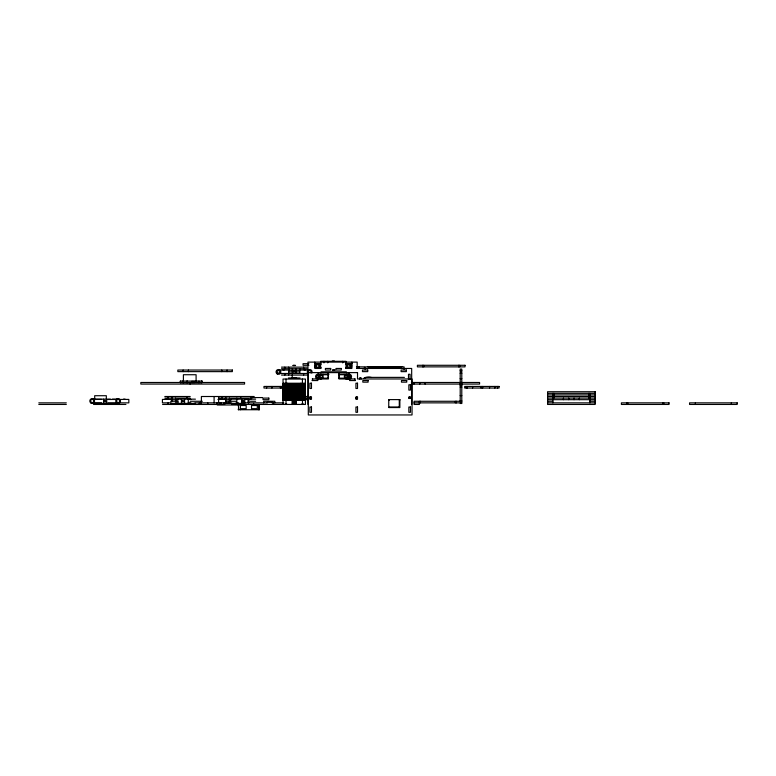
<?xml version="1.0" encoding="UTF-8"?>
<svg xmlns="http://www.w3.org/2000/svg" width="776" height="776" viewBox="0 0 776 776"><rect width="100%" height="100%" fill="white"/><g stroke="black" fill="none" stroke-linecap="round" stroke-linejoin="round"><path stroke-width="1.16" d="M359.54 378.979L360.336 378.193L361.131 378.979M293.512 401.337L292.998 400.92M303.086 404.16L302.582 404.441L302.417 400.212M293.959 402.356L293.551 401.842M366.136 377.485L363.643 378.513A10.321 10.321 0 0 1 371.481 377.485M294.909 402.346L295.035 401.852L294.676 402.21M332.283 361.044L334.407 361.044M320.643 361.315L346.048 361.315M308.867 363.692L303.047 363.692L303.047 365.283L308.867 365.283M314.823 363.692L320.886 363.692M345.786 363.692L352.323 363.692M319.043 364.225L321.177 364.225M345.524 364.225L346.726 364.225M293.163 365.283L295.278 365.283M350.219 365.283L351.868 365.283M292.892 365.545L295.54 365.545M314.823 366.873L316.472 366.873M350.219 366.873L351.868 366.873M356.426 366.873L364.361 366.873L364.361 368.454M281.513 367.135L306.918 367.135M318.461 367.659L321.177 367.659M345.524 367.659L348.23 367.659M320.886 368.454L314.823 368.454L314.823 362.111M345.786 368.454L351.868 368.454L351.868 362.111M356.601 368.454L411.678 368.454L411.678 404.451M281.513 368.726L306.918 368.726M282.842 369.783L284.423 369.783M304.008 369.783L305.599 369.783M279.137 370.045L289.07 370.045M299.361 370.045L309.304 370.045M332.652 369.968L334.766 369.968M332.38 370.23L335.028 370.23M288.662 370.307L299.779 370.307M460.197 370.666L461.788 370.666M321.002 371.82L346.406 371.82M288.662 371.898L299.779 371.898M460.197 373.314L461.788 373.314M279.137 373.489L308.518 373.489M318.228 374.197L328.946 374.197M338.472 374.197L349.19 374.197M322.331 374.469L323.912 374.469M343.496 374.469L345.087 374.469M318.626 374.73L328.597 374.73M338.821 374.73L348.793 374.73M281.513 375.07L306.918 375.07M318.354 377.378L318.878 377.378M365.457 377.378L404.412 377.378M288.4 377.98L300.04 377.98M291.834 378.116L296.597 378.116M318.626 378.174L319.402 378.174M320.333 378.174L328.558 378.174M338.491 378.174L347.085 378.174M460.197 378.61L461.788 378.61M312.272 378.96L328.413 378.96L328.413 372.616M355.136 378.96L338.996 378.96L338.996 372.616M312.01 380.55L317.83 380.55L317.83 378.96M355.408 380.55L349.588 380.55L349.588 378.96M411.416 382.481L479.597 382.481L479.597 384.071L411.416 384.071M283.027 383.276L305.414 383.276M283.027 383.538L305.414 383.538M283.027 383.81L305.414 383.81M283.027 384.071L305.414 384.071M283.027 384.333L305.414 384.333M283.027 384.595L305.414 384.595M283.027 384.867L305.414 384.867M283.027 385.129L305.414 385.129M283.027 385.391L305.414 385.391M460.197 385.488L461.788 385.488M283.027 385.662L305.414 385.662M283.027 385.924L305.414 385.924M283.027 386.186L305.414 386.186M282.648 386.448L263.966 386.448L263.966 388.039L282.648 388.039M283.027 386.448L305.414 386.448M283.027 386.72L305.414 386.72M283.027 386.981L305.414 386.981M460.197 387.079L461.788 387.079M283.027 387.243L305.414 387.243M283.027 387.515L305.414 387.515M283.027 387.777L305.414 387.777M283.027 388.039L305.414 388.039M283.027 388.301L305.414 388.301M283.027 388.572L305.414 388.572M283.027 388.834L305.414 388.834M283.027 389.096L305.414 389.096M283.027 389.358L305.414 389.358M283.027 389.63L305.414 389.63M283.027 389.891L305.414 389.891M283.027 390.153L305.414 390.153M283.027 390.425L305.414 390.425M283.027 390.687L305.414 390.687M283.027 390.949L305.414 390.949M283.027 391.211L305.414 391.211M283.027 391.482L305.414 391.482M283.027 391.744L305.414 391.744M283.027 392.006L305.414 392.006M283.027 392.278L305.414 392.278M283.027 392.54L305.414 392.54M283.027 392.801L305.414 392.801M283.027 393.063L305.414 393.063M283.027 393.335L305.414 393.335M547.575 393.335L595.202 393.335M283.027 393.597L305.414 393.597M283.027 393.859L305.414 393.859M283.027 394.13L305.414 394.13M283.027 394.392L305.414 394.392M283.027 394.654L305.414 394.654M283.027 394.916L305.414 394.916M547.575 394.916L595.202 394.916M283.027 395.188L305.414 395.188M283.027 395.45L305.414 395.45M460.197 395.547L461.788 395.547M283.027 395.712L305.414 395.712M283.027 395.973L305.414 395.973M283.027 396.245L305.414 396.245M164.803 396.507L190.207 396.507M254.218 396.507L201.391 396.507L201.391 404.451M283.027 396.507L308.8 396.507M547.575 396.507L595.202 396.507M283.027 396.769L305.414 396.769M283.027 397.04L305.414 397.04M283.027 397.302L305.414 397.302M251.802 397.564L262.385 397.564M283.027 397.564L305.414 397.564M283.027 397.826L305.414 397.826M164.803 398.098L190.207 398.098M218.589 398.098L250.89 398.098L250.89 396.507M251.308 398.098L251.89 398.098M283.027 398.098L308.8 398.098M547.575 398.098L595.202 398.098M283.027 398.36L305.414 398.36M311.477 398.544L309.886 398.544L309.886 396.953L311.477 396.953L311.477 399.233L309.886 399.233M355.932 398.544L357.523 398.544L357.523 396.953L355.932 396.953L355.932 399.233L357.523 399.233M283.027 398.621L305.414 398.621M283.027 398.893L305.414 398.893M92.732 399.155L110.464 399.155M112.316 399.155L117.603 399.155M123.529 399.155L125.12 399.155M166.122 399.155L167.713 399.155M177.704 399.155L188.888 399.155M190.139 399.155L195.436 399.155M219.918 399.155L221.499 399.155M230.763 399.155L236.059 399.155M237.912 399.155L248.495 399.155M250.347 399.155L255.644 399.155M283.027 399.155L305.414 399.155M91.675 399.417L101.608 399.417M108.077 399.495L128.826 399.417L128.826 402.86L119.038 402.86M172.359 399.417L162.426 399.417L162.426 402.86L171.156 402.86M188.267 399.417L190.886 399.417M217.911 399.417L226.146 399.417M236.438 399.417L237.64 399.417M247.864 399.417L250.774 399.417M283.027 399.417L305.414 399.417M171.952 399.679L178.431 399.679M225.738 399.679L231.296 399.679M283.027 399.679L305.414 399.679M308.693 399.679L305.919 399.679L305.919 398.098M547.575 399.679L595.202 399.679M283.027 399.95L305.414 399.95M388.747 400.135L389.329 400.135M399.863 400.135L399.281 400.135L399.281 407.545M283.027 400.212L305.414 400.212M460.197 400.833L461.788 400.833M170.555 401.27L178.431 401.27M190.139 401.27L202.332 401.27M225.738 401.27L236.059 401.27M250.347 401.27L255.644 401.27M461.71 401.27L414.083 401.27L414.083 404.451L419.37 404.451L419.37 401.27M547.575 401.27L552.861 401.27M589.905 401.27L595.202 401.27M267.128 402.327L272.415 402.327M38.8 402.86L66.319 402.86M91.869 402.86L101.608 402.86M175.395 402.86L178.431 402.86M188.277 402.86L190.886 402.86M194.854 402.86L231.296 402.86M236.079 402.86L238.368 402.86M241.889 402.86L267.4 402.86M272.007 402.86L283.774 402.86M414.083 402.86L461.71 402.86M547.575 402.86L595.202 402.86M108.077 402.938L118.747 402.938M92.732 403.384L117.603 403.384M170.555 403.384L195.436 403.384M224.739 403.384L242.044 403.384M460.197 403.481L461.788 403.481L461.788 369.085L460.197 369.085L460.197 401.89M285.219 404.18L286.81 404.18L286.121 404.112M303.212 404.18L301.631 404.18L302.31 404.112M291.834 404.315L296.597 404.315M38.8 404.451L66.319 404.451M93.527 404.451L125.916 404.451M162.582 404.451L224.691 404.451L224.642 402.86M231.558 404.451L305.414 404.441L305.414 379.047L283.027 379.047L283.027 404.441M217.241 404.975L240.531 404.975M399.281 407.012L389.329 407.012L389.329 407.545M238.668 408.68L238.271 404.451M240.385 408.68L246.186 408.68L246.186 405.509L240.385 405.509L240.385 409.738M259.048 408.68L259.446 405.509L259.048 409.738M238.29 409.738L259.426 409.738M285.345 404.16L285.907 404.112M731.38 402.86L731.38 404.451M695.393 402.86L695.393 404.451M663.742 402.86L663.742 404.451M662.685 402.86L662.685 404.451M627.755 402.86L627.755 404.451M626.698 402.86L626.698 404.451M589.905 393.335L589.905 402.86M588.848 393.335L588.848 398.098M579.323 398.098L579.323 399.679M574.036 398.098L574.036 399.679M568.74 398.098L568.74 399.679M563.444 398.098L563.444 399.679M553.918 393.335L553.918 398.098M552.861 393.335L552.861 402.86M497.503 386.448L497.503 388.039M494.855 386.448L494.855 388.039M489.559 386.448L489.559 388.039M482.682 386.448L482.682 388.039M481.091 386.448L481.091 388.039M472.623 386.448L472.623 388.039M467.336 386.448L467.336 388.039M466.279 386.448L466.279 388.039M459.741 365.283L459.741 366.873M458.684 365.283L458.684 366.873M456.414 401.27L456.414 402.86M455.357 401.27L455.357 402.86M425.093 382.481L425.093 384.071M423.754 365.283L423.754 366.873M422.697 365.283L422.697 366.873M420.427 401.27L420.427 402.86M419.797 382.481L419.797 384.071M413.977 382.481L413.977 384.071M410.446 398.544L410.446 396.953L408.855 396.953L408.855 398.544M410.087 379.571L410.087 374.274L408.496 374.274L408.496 379.571M404.053 369.25L404.053 366.873L365.098 366.873L365.098 369.25M401.978 366.873L367.921 366.873M359.075 366.873L359.075 368.454M358.008 366.873L358.008 368.454M357.164 368.454L357.164 362.111L307.946 362.111L307.946 369.366M354.875 378.96L354.875 380.55M350.81 363.692L350.81 368.454M349.055 372.616L349.055 378.96M346.048 362.111L346.048 368.454M342.72 361.315L342.72 362.896M339.267 373.401L339.267 378.174M328.151 373.401L328.151 378.174M327.792 361.315L327.792 362.896M323.97 361.315L323.97 362.896M320.643 362.111L320.643 368.454M318.354 372.616L318.354 378.96M315.88 363.692L315.88 365.283M315.88 366.873L315.88 368.454M312.534 378.96L312.534 380.55M308.344 363.692L308.344 365.283M307.946 374.207L307.946 404.451M303.591 367.135L303.591 368.726M303.591 373.489L303.591 375.07M302.417 379.047L302.417 383.276M300.836 383.276L300.836 400.212M299.779 368.726L299.779 373.489M296.335 400.212L296.335 403.384L292.096 403.384L292.096 400.212M296.073 368.726L296.073 373.489M295.016 370.307L295.016 371.898M293.425 370.307L293.425 371.898M292.368 368.726L292.368 373.489M292.242 374.808L292.242 377.98M288.662 367.135L288.662 375.07M287.605 383.276L287.605 400.212M286.014 379.047L286.014 383.276M286.014 400.212L286.014 404.441M284.84 367.135L284.84 368.726M284.84 373.489L284.84 375.07M281.96 386.448L281.96 388.039M280.379 386.448L280.379 388.039M274.811 402.86L274.811 401.27L263.695 401.27L263.695 402.86M273.278 402.86L273.278 404.451M271.91 386.448L271.91 388.039M266.614 386.448L266.614 388.039M258.825 404.451L258.893 409.738M253.626 403.384L253.626 404.451M244.779 399.155L244.779 403.384M243.208 403.384L243.208 404.451M241.627 399.155L241.627 403.384M240.667 396.507L240.667 398.098M238.397 408.68L238.397 409.738M236.855 398.098L236.855 402.86M232.781 403.384L232.781 404.451M230.501 399.679L230.501 401.27M229.444 398.098L229.444 402.86M227.058 370.045L227.058 371.636M225.738 396.507L225.738 402.86M224.119 402.86L224.119 404.451M221.917 396.507L221.917 398.098M221.761 370.045L221.761 371.636M221.47 402.86L221.47 404.451M220.103 402.86L220.103 404.451M219.579 402.86L219.579 404.451M218.628 396.507L218.628 402.86M216.931 402.86L216.931 404.451M214.098 396.507L214.098 402.86M207.745 402.86L207.745 404.451M201.576 381.084L201.576 382.665M200.392 402.86L200.392 404.451M199.869 402.86L199.869 404.451M199.451 402.86L199.451 404.451M199.374 402.86L199.383 404.451M198.928 381.084L198.928 382.665M196.095 381.084L196.095 374.73L183.398 374.73L183.398 381.084M193.99 381.084L193.99 382.665M193.418 403.384L193.418 404.451M192.099 381.084L192.099 382.665M190.052 382.481L190.052 384.071M188.422 370.045L188.422 371.636M188.287 399.155L188.287 403.384M187.181 381.084L187.181 382.665M186.977 381.084L186.977 382.665M186.88 396.507L186.88 398.098M184.572 399.155L184.572 403.384M183.126 370.045L183.126 371.636M183.272 381.084L183.272 382.665M183.068 381.084L183.068 382.665M183 403.384L183 404.451M181.419 399.155L181.419 403.384M180.371 381.084L180.371 382.665M176.715 399.679L176.715 401.27M175.657 398.098L175.657 401.27M172.573 403.384L172.573 404.451M171.952 396.507L171.952 401.27M168.13 396.507L168.13 398.098M168.13 402.86L168.13 404.451M115.585 403.384L115.585 404.451M106.739 399.155L106.739 403.384M106.331 399.155L106.331 395.712L94.691 395.712L94.691 399.155M105.167 403.384L105.167 404.451M103.596 399.155L103.596 403.384M94.75 403.384L94.75 404.451M359.676 377.834A1.319 1.319 0 0 1 361.276 378.048M224.565 399.204A2.386 2.386 0 0 1 226.369 398.971M308.489 373.964A2.386 2.386 0 0 1 307.626 370.705A2.386 2.386 0 0 1 310.875 369.832A2.386 2.386 0 0 1 311.748 373.091M308.751 372.829A1.319 1.319 0 0 1 308.751 370.957A1.319 1.319 0 0 1 310.623 370.957A1.319 1.319 0 0 1 310.623 372.829M245.565 399.204A2.386 2.386 0 0 1 248.446 402.957M247.903 400.61A1.319 1.319 0 0 1 247.903 401.929M104.401 401.066C105.371 404.102 106.758 398.922 104.401 401.066M182.234 401.066C183.204 404.102 184.591 398.922 182.234 401.066M242.432 401.066C243.412 404.102 244.799 398.922 242.432 401.066M293.988 401.182L294.754 401.386L293.988 401.182M294.521 401.978L295.287 402.181L294.56 401.881M309.915 397.545C310.885 400.581 312.272 395.411 309.915 397.545M355.961 397.545C356.931 400.581 358.318 395.411 355.961 397.545M408.884 397.545C409.854 400.581 411.241 395.411 408.884 397.545M465.028 365.283L417.401 365.283L417.401 366.873L465.028 366.873L465.028 365.283M330.702 368.454L325.406 368.454L325.406 370.045L330.702 370.045L330.702 368.454M341.285 368.454L335.989 368.454L335.989 370.045L341.285 370.045L341.285 368.454M232.344 370.045L177.84 370.045L177.84 371.636L232.344 371.636L232.344 370.045M367.746 370.045L362.46 370.045L362.46 371.636L367.746 371.636L367.746 370.045M406.381 370.045L401.095 370.045L401.095 371.636L406.381 371.636L406.381 370.045M357.523 372.616L308.305 372.616L308.305 414.956L412.037 414.956L412.037 378.96L357.523 378.96L357.523 372.616M368.105 380.55L362.819 380.55L362.819 382.141L368.105 382.141L368.105 380.55M406.74 380.55L401.454 380.55L401.454 382.141L406.74 382.141L406.74 380.55M202.109 381.084L180.362 381.084L180.362 382.665L202.109 382.665L202.109 381.084M244.566 382.481L140.834 382.481L140.834 384.071L244.566 384.071L244.566 382.481M311.477 383.199L309.886 383.199L309.886 388.485L311.477 388.485L311.477 383.199M357.523 383.199L355.932 383.199L355.932 388.485L357.523 388.485L357.523 383.199M410.446 384.789L408.855 384.789L408.855 390.076L410.446 390.076L410.446 384.789M499.084 386.448L464.688 386.448L464.688 388.039L499.084 388.039L499.084 386.448M595.202 391.744L547.575 391.744L547.575 404.451L595.202 404.451L595.202 391.744M268.845 398.098L263.025 398.098L263.025 399.679L268.845 399.679L268.845 398.098M399.863 399.601L388.747 399.601L388.747 407.545L399.863 407.545L399.863 399.601M295.801 400.746L292.63 400.746L292.63 402.86L295.801 402.86L295.801 400.746M669.038 402.86L621.401 402.86L621.401 404.451L669.038 404.451L669.038 402.86M737.2 402.86L689.563 402.86L689.563 404.451L737.2 404.451L737.2 402.86M257.322 405.509L251.531 405.509L251.531 408.68L257.322 408.68L257.322 405.509M311.477 407.012L309.886 407.012L309.886 412.308L311.477 412.308L311.477 407.012M357.523 407.012L355.932 407.012L355.932 412.308L357.523 412.308L357.523 407.012M410.446 407.012L408.855 407.012L408.855 412.308L410.446 412.308L410.446 407.012M347.619 368.134A2.386 2.386 0 0 0 351.198 366.078A2.386 2.386 0 0 0 347.619 364.012A2.386 2.386 0 0 0 347.619 368.134M348.152 367.223A1.319 1.319 0 0 0 350.141 366.078A1.319 1.319 0 0 0 348.152 364.933A1.319 1.319 0 0 0 348.152 367.223M316.928 367.223A1.319 1.319 0 0 0 318.907 366.078A1.319 1.319 0 0 0 316.928 364.933A1.319 1.319 0 0 0 316.928 367.223M315.9 367.756A2.386 2.386 0 0 0 319.887 366.689A2.386 2.386 0 0 0 316.967 363.779A2.386 2.386 0 0 0 315.9 367.756M277.798 373.043A1.319 1.319 0 0 0 279.777 371.898A1.319 1.319 0 0 0 277.798 370.753A1.319 1.319 0 0 0 277.798 373.043M277.265 373.964A2.386 2.386 0 0 0 280.844 371.898A2.386 2.386 0 0 0 277.265 369.832A2.386 2.386 0 0 0 277.265 373.964M347.978 378.639A2.386 2.386 0 0 0 351.557 376.583A2.386 2.386 0 0 0 347.978 374.517A2.386 2.386 0 0 0 347.978 378.639M348.511 377.728A1.319 1.319 0 0 0 350.5 376.583A1.319 1.319 0 0 0 348.511 375.438A1.319 1.319 0 0 0 348.511 377.728M317.287 377.728A1.319 1.319 0 0 0 319.266 376.583A1.319 1.319 0 0 0 317.287 375.438A1.319 1.319 0 0 0 317.287 377.728M316.753 378.639A2.386 2.386 0 0 0 320.333 376.583A2.386 2.386 0 0 0 316.753 374.517A2.386 2.386 0 0 0 316.753 378.639M91.005 403.064A2.386 2.386 0 0 0 94.585 401.008A2.386 2.386 0 0 0 91.005 398.942A2.386 2.386 0 0 0 91.005 403.064M91.403 402.385A1.591 1.591 0 0 0 93.789 401.008A1.591 1.591 0 0 0 91.403 399.63A1.591 1.591 0 0 0 91.403 402.385M116.448 402.686A2.386 2.386 0 0 0 120.435 401.619A2.386 2.386 0 0 0 117.516 398.709A2.386 2.386 0 0 0 116.448 402.686M117.341 402.385A1.591 1.591 0 0 0 119.717 401.008A1.591 1.591 0 0 0 117.341 399.63A1.591 1.591 0 0 0 117.341 402.385M319.052 378.261A2.386 2.386 0 0 0 323.039 377.194A2.386 2.386 0 0 0 320.119 374.284A2.386 2.386 0 0 0 319.052 378.261M319.945 377.96A1.591 1.591 0 0 0 322.331 376.583A1.591 1.591 0 0 0 319.945 375.206A1.591 1.591 0 0 0 319.945 377.96M345.485 378.639A2.386 2.386 0 0 0 349.055 376.583A2.386 2.386 0 0 0 345.485 374.517A2.386 2.386 0 0 0 345.485 378.639M345.553 377.708A1.591 1.591 0 0 0 348.211 376.99A1.591 1.591 0 0 0 346.261 375.05A1.591 1.591 0 0 0 345.553 377.708"/></g></svg>
